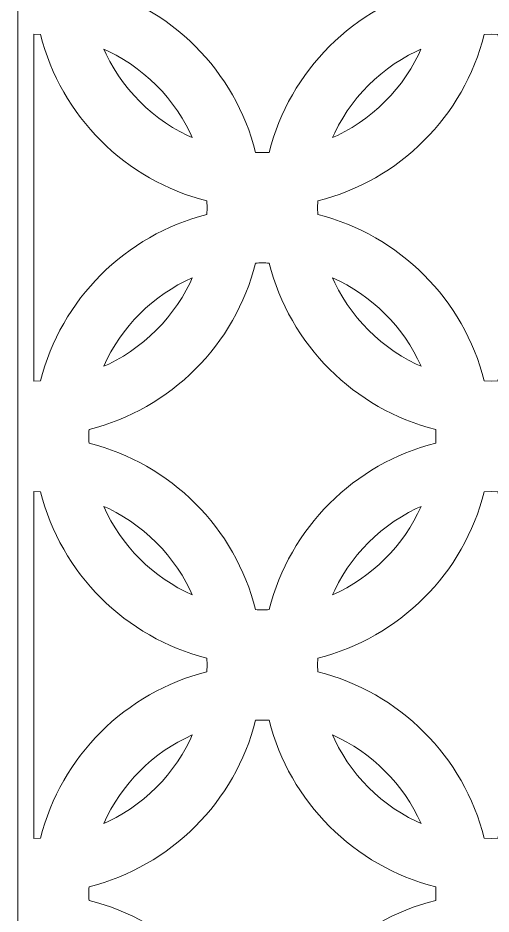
# Model space of a CAD drawing. Header units: centimetres. Extents: x -9.7 to 6.3, y -13.3 to 13.9.
# Drawn here: x -1.1 to 2.6, y 1.02 to 8.03 of the extents above; entities that cross this region are included whole.
import ezdxf

# ---------------------------------------------------------------- set-up
doc = ezdxf.new("R2010")
doc.units = ezdxf.units.CM
doc.header["$MEASUREMENT"] = 0
doc.layers.add('layer 1', color=7, linetype='Continuous')

msp = doc.modelspace()

# ---------------------------------------------------------------- linework, layer by layer
at = {"layer": 'layer 1', "color": 242, "lineweight": 9}
for points, knots in [([(-1.09965, 13.85674), (-1.09965, 13.85674), (6.30363, 13.85674), (6.30363, 13.85674), (6.30363, 13.85674), (6.30363, 13.85674), (6.30363, -13.28858), (6.30363, -13.28858), (6.30363, -13.28858), (6.30363, -13.28858), (-1.09965, -13.28858), (-1.09965, -13.28858), (-1.09965, -13.28858), (-1.09965, -13.28858), (-1.09965, 13.85674), (-1.09965, 13.85674)], [0, 0, 0, 0, 0.2, 0.2, 0.2, 0.2, 0.4, 0.4, 0.4, 0.4, 0.6, 0.6, 0.6, 0.6, 1, 1, 1, 1]), ([(-0.5429, 8.2818), (0.09542, 8.12196), (0.59971, 7.61771), (0.75953, 6.97936), (0.75953, 6.97936), (0.75953, 6.97936), (0.81287, 6.978), (0.81287, 6.978), (0.81287, 6.978), (0.81287, 6.978), (0.86621, 6.97936), (0.86621, 6.97936), (0.86621, 6.97936), (1.02604, 7.61768), (1.53029, 8.12197), (2.16864, 8.28179), (2.16864, 8.28179), (2.16864, 8.28179), (2.16999, 8.33513), (2.16999, 8.33513), (2.16999, 8.33513), (2.16999, 8.33513), (2.16864, 8.38847), (2.16864, 8.38847), (2.16864, 8.38847), (1.53029, 8.54829), (1.02604, 9.05258), (0.86621, 9.6909), (0.86621, 9.6909), (0.86621, 9.6909), (0.81287, 9.69226), (0.81287, 9.69226), (0.81287, 9.69226), (0.81287, 9.69226), (0.75953, 9.6909), (0.75953, 9.6909), (0.75953, 9.6909), (0.59971, 9.05255), (0.09542, 8.5483), (-0.5429, 8.38847), (-0.5429, 8.38847), (-0.5429, 8.38847), (-0.54426, 8.33513), (-0.54426, 8.33513), (-0.54426, 8.33513), (-0.54426, 8.33513), (-0.5429, 8.2818), (-0.5429, 8.2818)], [0, 0, 0, 0, 0.0769231, 0.0769231, 0.0769231, 0.0769231, 0.1538462, 0.1538462, 0.1538462, 0.1538462, 0.2307692, 0.2307692, 0.2307692, 0.2307692, 0.3076923, 0.3076923, 0.3076923, 0.3076923, 0.3846154, 0.3846154, 0.3846154, 0.3846154, 0.4615385, 0.4615385, 0.4615385, 0.4615385, 0.5384615, 0.5384615, 0.5384615, 0.5384615, 0.6153846, 0.6153846, 0.6153846, 0.6153846, 0.6923077, 0.6923077, 0.6923077, 0.6923077, 0.7692308, 0.7692308, 0.7692308, 0.7692308, 0.8461538, 0.8461538, 0.8461538, 0.8461538, 1, 1, 1, 1]), ([(-0.97626, 5.18888), (-0.97626, 5.18888), (-0.92292, 5.19024), (-0.92292, 5.19024), (-0.92292, 5.19024), (-0.76308, 5.82856), (-0.25883, 6.33285), (0.37951, 6.49267), (0.37951, 6.49267), (0.37951, 6.49267), (0.38087, 6.54601), (0.38087, 6.54601), (0.38087, 6.54601), (0.38087, 6.54601), (0.37951, 6.59935), (0.37951, 6.59935), (0.37951, 6.59935), (-0.25881, 6.75918), (-0.7631, 7.26343), (-0.92292, 7.90178), (-0.92292, 7.90178), (-0.92292, 7.90178), (-0.97626, 7.90314), (-0.97626, 7.90314), (-0.97626, 7.90314), (-0.97626, 7.90314), (-0.97626, 5.18888), (-0.97626, 5.18888)], [0, 0, 0, 0, 0.125, 0.125, 0.125, 0.125, 0.25, 0.25, 0.25, 0.25, 0.375, 0.375, 0.375, 0.375, 0.5, 0.5, 0.5, 0.5, 0.625, 0.625, 0.625, 0.625, 0.75, 0.75, 0.75, 0.75, 1, 1, 1, 1]), ([(2.60199, 5.18888), (2.60199, 5.18888), (2.65533, 5.19024), (2.65533, 5.19024), (2.65533, 5.19024), (2.81515, 5.82859), (3.31944, 6.33283), (3.95776, 6.49267), (3.95776, 6.49267), (3.95776, 6.49267), (3.95912, 6.54601), (3.95912, 6.54601), (3.95912, 6.54601), (3.95912, 6.54601), (3.95776, 6.59935), (3.95776, 6.59935), (3.95776, 6.59935), (3.31941, 6.75917), (2.81516, 7.26346), (2.65533, 7.90178), (2.65533, 7.90178), (2.65533, 7.90178), (2.60199, 7.90314), (2.60199, 7.90314), (2.60199, 7.90314), (2.60199, 7.90314), (2.54866, 7.90178), (2.54866, 7.90178), (2.54866, 7.90178), (2.38884, 7.26343), (1.88455, 6.75918), (1.24622, 6.59934), (1.24622, 6.59934), (1.24622, 6.59934), (1.24486, 6.54601), (1.24486, 6.54601), (1.24486, 6.54601), (1.24486, 6.54601), (1.24622, 6.49267), (1.24622, 6.49267), (1.24622, 6.49267), (1.88457, 6.33285), (2.38882, 5.82856), (2.54866, 5.19024), (2.54866, 5.19024), (2.54866, 5.19024), (2.60199, 5.18888), (2.60199, 5.18888)], [0, 0, 0, 0, 0.0769231, 0.0769231, 0.0769231, 0.0769231, 0.1538462, 0.1538462, 0.1538462, 0.1538462, 0.2307692, 0.2307692, 0.2307692, 0.2307692, 0.3076923, 0.3076923, 0.3076923, 0.3076923, 0.3846154, 0.3846154, 0.3846154, 0.3846154, 0.4615385, 0.4615385, 0.4615385, 0.4615385, 0.5384615, 0.5384615, 0.5384615, 0.5384615, 0.6153846, 0.6153846, 0.6153846, 0.6153846, 0.6923077, 0.6923077, 0.6923077, 0.6923077, 0.7692308, 0.7692308, 0.7692308, 0.7692308, 0.8461538, 0.8461538, 0.8461538, 0.8461538, 1, 1, 1, 1]), ([(-0.42757, 7.78645), (-0.42757, 7.78645), (-0.38965, 7.76926), (-0.38965, 7.76926), (-0.38965, 7.76926), (-0.38965, 7.76926), (-0.33118, 7.73924), (-0.33118, 7.73924), (-0.33118, 7.73924), (-0.33118, 7.73924), (-0.27432, 7.70649), (-0.27432, 7.70649), (-0.27432, 7.70649), (-0.27432, 7.70649), (-0.21917, 7.67107), (-0.21917, 7.67107), (-0.21917, 7.67107), (-0.21917, 7.67107), (-0.16583, 7.6331), (-0.16583, 7.6331), (-0.16583, 7.6331), (-0.16583, 7.6331), (-0.1144, 7.59264), (-0.1144, 7.59264), (-0.1144, 7.59264), (-0.1144, 7.59264), (-0.06496, 7.54979), (-0.06496, 7.54979), (-0.06496, 7.54979), (-0.06496, 7.54979), (-0.01762, 7.50465), (-0.01762, 7.50465), (-0.01762, 7.50465), (-0.01762, 7.50465), (0.02752, 7.45731), (0.02752, 7.45731), (0.02752, 7.45731), (0.02752, 7.45731), (0.07037, 7.40788), (0.07037, 7.40788), (0.07037, 7.40788), (0.07037, 7.40788), (0.11082, 7.35644), (0.11082, 7.35644), (0.11082, 7.35644), (0.11082, 7.35644), (0.1488, 7.3031), (0.1488, 7.3031), (0.1488, 7.3031), (0.1488, 7.3031), (0.18421, 7.24795), (0.18421, 7.24795), (0.18421, 7.24795), (0.18421, 7.24795), (0.21697, 7.19109), (0.21697, 7.19109), (0.21697, 7.19109), (0.21697, 7.19109), (0.24699, 7.13262), (0.24699, 7.13262), (0.24699, 7.13262), (0.24699, 7.13262), (0.26418, 7.09469), (0.26418, 7.09469), (0.26418, 7.09469), (0.26418, 7.09469), (0.22626, 7.11188), (0.22626, 7.11188), (0.22626, 7.11188), (0.22626, 7.11188), (0.16779, 7.1419), (0.16779, 7.1419), (0.16779, 7.1419), (0.16779, 7.1419), (0.11093, 7.17466), (0.11093, 7.17466), (0.11093, 7.17466), (0.11093, 7.17466), (0.05578, 7.21007), (0.05578, 7.21007), (0.05578, 7.21007), (0.05578, 7.21007), (0.00244, 7.24805), (0.00244, 7.24805), (0.00244, 7.24805), (0.00244, 7.24805), (-0.04899, 7.28851), (-0.04899, 7.28851), (-0.04899, 7.28851), (-0.04899, 7.28851), (-0.09843, 7.33135), (-0.09843, 7.33135), (-0.09843, 7.33135), (-0.09843, 7.33135), (-0.14577, 7.37649), (-0.14577, 7.37649), (-0.14577, 7.37649), (-0.14577, 7.37649), (-0.19091, 7.42383), (-0.19091, 7.42383), (-0.19091, 7.42383), (-0.19091, 7.42383), (-0.23376, 7.47327), (-0.23376, 7.47327), (-0.23376, 7.47327), (-0.23376, 7.47327), (-0.27421, 7.5247), (-0.27421, 7.5247), (-0.27421, 7.5247), (-0.27421, 7.5247), (-0.31219, 7.57804), (-0.31219, 7.57804), (-0.31219, 7.57804), (-0.31219, 7.57804), (-0.3476, 7.63319), (-0.3476, 7.63319), (-0.3476, 7.63319), (-0.3476, 7.63319), (-0.38036, 7.69005), (-0.38036, 7.69005), (-0.38036, 7.69005), (-0.38036, 7.69005), (-0.41038, 7.74852), (-0.41038, 7.74852), (-0.41038, 7.74852), (-0.41038, 7.74852), (-0.42757, 7.78645), (-0.42757, 7.78645)], [0, 0, 0, 0, 0.030303, 0.030303, 0.030303, 0.030303, 0.0606061, 0.0606061, 0.0606061, 0.0606061, 0.0909091, 0.0909091, 0.0909091, 0.0909091, 0.1212121, 0.1212121, 0.1212121, 0.1212121, 0.1515152, 0.1515152, 0.1515152, 0.1515152, 0.1818182, 0.1818182, 0.1818182, 0.1818182, 0.2121212, 0.2121212, 0.2121212, 0.2121212, 0.2424242, 0.2424242, 0.2424242, 0.2424242, 0.2727273, 0.2727273, 0.2727273, 0.2727273, 0.3030303, 0.3030303, 0.3030303, 0.3030303, 0.3333333, 0.3333333, 0.3333333, 0.3333333, 0.3636364, 0.3636364, 0.3636364, 0.3636364, 0.3939394, 0.3939394, 0.3939394, 0.3939394, 0.4242424, 0.4242424, 0.4242424, 0.4242424, 0.4545455, 0.4545455, 0.4545455, 0.4545455, 0.4848485, 0.4848485, 0.4848485, 0.4848485, 0.5151515, 0.5151515, 0.5151515, 0.5151515, 0.5454545, 0.5454545, 0.5454545, 0.5454545, 0.5757576, 0.5757576, 0.5757576, 0.5757576, 0.6060606, 0.6060606, 0.6060606, 0.6060606, 0.6363636, 0.6363636, 0.6363636, 0.6363636, 0.6666667, 0.6666667, 0.6666667, 0.6666667, 0.6969697, 0.6969697, 0.6969697, 0.6969697, 0.7272727, 0.7272727, 0.7272727, 0.7272727, 0.7575758, 0.7575758, 0.7575758, 0.7575758, 0.7878788, 0.7878788, 0.7878788, 0.7878788, 0.8181818, 0.8181818, 0.8181818, 0.8181818, 0.8484848, 0.8484848, 0.8484848, 0.8484848, 0.8787879, 0.8787879, 0.8787879, 0.8787879, 0.9090909, 0.9090909, 0.9090909, 0.9090909, 0.9393939, 0.9393939, 0.9393939, 0.9393939, 1, 1, 1, 1]), ([(2.05331, 7.78645), (2.05331, 7.78645), (2.01539, 7.76926), (2.01539, 7.76926), (2.01539, 7.76926), (2.01539, 7.76926), (1.95691, 7.73924), (1.95691, 7.73924), (1.95691, 7.73924), (1.95691, 7.73924), (1.90006, 7.70649), (1.90006, 7.70649), (1.90006, 7.70649), (1.90006, 7.70649), (1.84491, 7.67107), (1.84491, 7.67107), (1.84491, 7.67107), (1.84491, 7.67107), (1.79157, 7.6331), (1.79157, 7.6331), (1.79157, 7.6331), (1.79157, 7.6331), (1.74013, 7.59264), (1.74013, 7.59264), (1.74013, 7.59264), (1.74013, 7.59264), (1.69069, 7.54979), (1.69069, 7.54979), (1.69069, 7.54979), (1.69069, 7.54979), (1.64335, 7.50465), (1.64335, 7.50465), (1.64335, 7.50465), (1.64335, 7.50465), (1.59821, 7.45731), (1.59821, 7.45731), (1.59821, 7.45731), (1.59821, 7.45731), (1.55537, 7.40788), (1.55537, 7.40788), (1.55537, 7.40788), (1.55537, 7.40788), (1.51491, 7.35644), (1.51491, 7.35644), (1.51491, 7.35644), (1.51491, 7.35644), (1.47693, 7.3031), (1.47693, 7.3031), (1.47693, 7.3031), (1.47693, 7.3031), (1.44152, 7.24795), (1.44152, 7.24795), (1.44152, 7.24795), (1.44152, 7.24795), (1.40876, 7.19109), (1.40876, 7.19109), (1.40876, 7.19109), (1.40876, 7.19109), (1.37874, 7.13262), (1.37874, 7.13262), (1.37874, 7.13262), (1.37874, 7.13262), (1.36155, 7.09469), (1.36155, 7.09469), (1.36155, 7.09469), (1.36155, 7.09469), (1.39948, 7.11188), (1.39948, 7.11188), (1.39948, 7.11188), (1.39948, 7.11188), (1.45795, 7.1419), (1.45795, 7.1419), (1.45795, 7.1419), (1.45795, 7.1419), (1.51481, 7.17466), (1.51481, 7.17466), (1.51481, 7.17466), (1.51481, 7.17466), (1.56995, 7.21007), (1.56995, 7.21007), (1.56995, 7.21007), (1.56995, 7.21007), (1.6233, 7.24805), (1.6233, 7.24805), (1.6233, 7.24805), (1.6233, 7.24805), (1.67473, 7.2885), (1.67473, 7.2885), (1.67473, 7.2885), (1.67473, 7.2885), (1.72416, 7.33135), (1.72416, 7.33135), (1.72416, 7.33135), (1.72416, 7.33135), (1.7715, 7.37649), (1.7715, 7.37649), (1.7715, 7.37649), (1.7715, 7.37649), (1.81665, 7.42384), (1.81665, 7.42384), (1.81665, 7.42384), (1.81665, 7.42384), (1.8595, 7.47327), (1.8595, 7.47327), (1.8595, 7.47327), (1.8595, 7.47327), (1.89995, 7.5247), (1.89995, 7.5247), (1.89995, 7.5247), (1.89995, 7.5247), (1.93793, 7.57804), (1.93793, 7.57804), (1.93793, 7.57804), (1.93793, 7.57804), (1.97334, 7.63319), (1.97334, 7.63319), (1.97334, 7.63319), (1.97334, 7.63319), (2.0061, 7.69005), (2.0061, 7.69005), (2.0061, 7.69005), (2.0061, 7.69005), (2.03611, 7.74852), (2.03611, 7.74852), (2.03611, 7.74852), (2.03611, 7.74852), (2.05331, 7.78645), (2.05331, 7.78645)], [0, 0, 0, 0, 0.030303, 0.030303, 0.030303, 0.030303, 0.0606061, 0.0606061, 0.0606061, 0.0606061, 0.0909091, 0.0909091, 0.0909091, 0.0909091, 0.1212121, 0.1212121, 0.1212121, 0.1212121, 0.1515152, 0.1515152, 0.1515152, 0.1515152, 0.1818182, 0.1818182, 0.1818182, 0.1818182, 0.2121212, 0.2121212, 0.2121212, 0.2121212, 0.2424242, 0.2424242, 0.2424242, 0.2424242, 0.2727273, 0.2727273, 0.2727273, 0.2727273, 0.3030303, 0.3030303, 0.3030303, 0.3030303, 0.3333333, 0.3333333, 0.3333333, 0.3333333, 0.3636364, 0.3636364, 0.3636364, 0.3636364, 0.3939394, 0.3939394, 0.3939394, 0.3939394, 0.4242424, 0.4242424, 0.4242424, 0.4242424, 0.4545455, 0.4545455, 0.4545455, 0.4545455, 0.4848485, 0.4848485, 0.4848485, 0.4848485, 0.5151515, 0.5151515, 0.5151515, 0.5151515, 0.5454545, 0.5454545, 0.5454545, 0.5454545, 0.5757576, 0.5757576, 0.5757576, 0.5757576, 0.6060606, 0.6060606, 0.6060606, 0.6060606, 0.6363636, 0.6363636, 0.6363636, 0.6363636, 0.6666667, 0.6666667, 0.6666667, 0.6666667, 0.6969697, 0.6969697, 0.6969697, 0.6969697, 0.7272727, 0.7272727, 0.7272727, 0.7272727, 0.7575758, 0.7575758, 0.7575758, 0.7575758, 0.7878788, 0.7878788, 0.7878788, 0.7878788, 0.8181818, 0.8181818, 0.8181818, 0.8181818, 0.8484848, 0.8484848, 0.8484848, 0.8484848, 0.8787879, 0.8787879, 0.8787879, 0.8787879, 0.9090909, 0.9090909, 0.9090909, 0.9090909, 0.9393939, 0.9393939, 0.9393939, 0.9393939, 1, 1, 1, 1]), ([(0.75962, 3.40077), (0.59986, 4.03939), (0.09535, 4.54387), (-0.54325, 4.70363), (-0.54325, 4.70363), (-0.54394, 4.72131), (-0.5444, 4.73905), (-0.5444, 4.75689), (-0.5444, 4.75689), (-0.5444, 4.77473), (-0.54394, 4.79246), (-0.54325, 4.81013), (-0.54325, 4.81013), (0.09535, 4.9699), (0.59986, 5.47438), (0.75962, 6.11301), (0.75962, 6.11301), (0.77729, 6.1137), (0.79503, 6.11416), (0.81287, 6.11416), (0.81287, 6.11416), (0.83071, 6.11416), (0.84844, 6.1137), (0.86612, 6.11301), (0.86612, 6.11301), (1.02587, 5.47438), (1.53039, 4.9699), (2.16899, 4.81013), (2.16899, 4.81013), (2.16968, 4.79246), (2.17013, 4.77473), (2.17013, 4.75689), (2.17013, 4.75689), (2.17013, 4.73905), (2.16968, 4.72131), (2.16899, 4.70363), (2.16899, 4.70363), (1.53039, 4.54387), (1.02588, 4.03939), (0.86612, 3.40077), (0.86612, 3.40077), (0.84844, 3.40008), (0.83071, 3.39962), (0.81287, 3.39962), (0.81287, 3.39962), (0.79503, 3.39962), (0.77729, 3.40008), (0.75962, 3.40077)], [0, 0, 0, 0, 0.0769231, 0.0769231, 0.0769231, 0.0769231, 0.1538462, 0.1538462, 0.1538462, 0.1538462, 0.2307692, 0.2307692, 0.2307692, 0.2307692, 0.3076923, 0.3076923, 0.3076923, 0.3076923, 0.3846154, 0.3846154, 0.3846154, 0.3846154, 0.4615385, 0.4615385, 0.4615385, 0.4615385, 0.5384615, 0.5384615, 0.5384615, 0.5384615, 0.6153846, 0.6153846, 0.6153846, 0.6153846, 0.6923077, 0.6923077, 0.6923077, 0.6923077, 0.7692308, 0.7692308, 0.7692308, 0.7692308, 0.8461538, 0.8461538, 0.8461538, 0.8461538, 1, 1, 1, 1]), ([(0.2645, 5.99803), (0.2645, 5.99803), (0.24699, 5.95941), (0.24699, 5.95941), (0.24699, 5.95941), (0.24699, 5.95941), (0.21697, 5.90093), (0.21697, 5.90093), (0.21697, 5.90093), (0.21697, 5.90093), (0.18421, 5.84408), (0.18421, 5.84408), (0.18421, 5.84408), (0.18421, 5.84408), (0.1488, 5.78893), (0.1488, 5.78893), (0.1488, 5.78893), (0.1488, 5.78893), (0.11082, 5.73559), (0.11082, 5.73559), (0.11082, 5.73559), (0.11082, 5.73559), (0.07036, 5.68415), (0.07036, 5.68415), (0.07036, 5.68415), (0.07036, 5.68415), (0.02752, 5.63471), (0.02752, 5.63471), (0.02752, 5.63471), (0.02752, 5.63471), (-0.01762, 5.58737), (-0.01762, 5.58737), (-0.01762, 5.58737), (-0.01762, 5.58737), (-0.06496, 5.54224), (-0.06496, 5.54224), (-0.06496, 5.54224), (-0.06496, 5.54224), (-0.11439, 5.49939), (-0.11439, 5.49939), (-0.11439, 5.49939), (-0.11439, 5.49939), (-0.16583, 5.45893), (-0.16583, 5.45893), (-0.16583, 5.45893), (-0.16583, 5.45893), (-0.21917, 5.42095), (-0.21917, 5.42095), (-0.21917, 5.42095), (-0.21917, 5.42095), (-0.27432, 5.38554), (-0.27432, 5.38554), (-0.27432, 5.38554), (-0.27432, 5.38554), (-0.33118, 5.35278), (-0.33118, 5.35278), (-0.33118, 5.35278), (-0.33118, 5.35278), (-0.38966, 5.32276), (-0.38966, 5.32276), (-0.38966, 5.32276), (-0.38966, 5.32276), (-0.42827, 5.30526), (-0.42827, 5.30526), (-0.42827, 5.30526), (-0.2915, 5.61311), (-0.04335, 5.86125), (0.2645, 5.99803)], [0, 0, 0, 0, 0.0555556, 0.0555556, 0.0555556, 0.0555556, 0.1111111, 0.1111111, 0.1111111, 0.1111111, 0.1666667, 0.1666667, 0.1666667, 0.1666667, 0.2222222, 0.2222222, 0.2222222, 0.2222222, 0.2777778, 0.2777778, 0.2777778, 0.2777778, 0.3333333, 0.3333333, 0.3333333, 0.3333333, 0.3888889, 0.3888889, 0.3888889, 0.3888889, 0.4444444, 0.4444444, 0.4444444, 0.4444444, 0.5, 0.5, 0.5, 0.5, 0.5555556, 0.5555556, 0.5555556, 0.5555556, 0.6111111, 0.6111111, 0.6111111, 0.6111111, 0.6666667, 0.6666667, 0.6666667, 0.6666667, 0.7222222, 0.7222222, 0.7222222, 0.7222222, 0.7777778, 0.7777778, 0.7777778, 0.7777778, 0.8333333, 0.8333333, 0.8333333, 0.8333333, 0.8888889, 0.8888889, 0.8888889, 0.8888889, 1, 1, 1, 1]), ([(1.36124, 5.99803), (1.36124, 5.99803), (1.37874, 5.95941), (1.37874, 5.95941), (1.37874, 5.95941), (1.37874, 5.95941), (1.40876, 5.90093), (1.40876, 5.90093), (1.40876, 5.90093), (1.40876, 5.90093), (1.44152, 5.84408), (1.44152, 5.84408), (1.44152, 5.84408), (1.44152, 5.84408), (1.47693, 5.78893), (1.47693, 5.78893), (1.47693, 5.78893), (1.47693, 5.78893), (1.51491, 5.73559), (1.51491, 5.73559), (1.51491, 5.73559), (1.51491, 5.73559), (1.55537, 5.68415), (1.55537, 5.68415), (1.55537, 5.68415), (1.55537, 5.68415), (1.59822, 5.63471), (1.59822, 5.63471), (1.59822, 5.63471), (1.59822, 5.63471), (1.64335, 5.58737), (1.64335, 5.58737), (1.64335, 5.58737), (1.64335, 5.58737), (1.69069, 5.54224), (1.69069, 5.54224), (1.69069, 5.54224), (1.69069, 5.54224), (1.74013, 5.49939), (1.74013, 5.49939), (1.74013, 5.49939), (1.74013, 5.49939), (1.79157, 5.45893), (1.79157, 5.45893), (1.79157, 5.45893), (1.79157, 5.45893), (1.84491, 5.42095), (1.84491, 5.42095), (1.84491, 5.42095), (1.84491, 5.42095), (1.90005, 5.38554), (1.90005, 5.38554), (1.90005, 5.38554), (1.90005, 5.38554), (1.95691, 5.35278), (1.95691, 5.35278), (1.95691, 5.35278), (1.95691, 5.35278), (2.01539, 5.32276), (2.01539, 5.32276), (2.01539, 5.32276), (2.01539, 5.32276), (2.05401, 5.30526), (2.05401, 5.30526), (2.05401, 5.30526), (1.91724, 5.61311), (1.66908, 5.86126), (1.36124, 5.99803)], [0, 0, 0, 0, 0.0555556, 0.0555556, 0.0555556, 0.0555556, 0.1111111, 0.1111111, 0.1111111, 0.1111111, 0.1666667, 0.1666667, 0.1666667, 0.1666667, 0.2222222, 0.2222222, 0.2222222, 0.2222222, 0.2777778, 0.2777778, 0.2777778, 0.2777778, 0.3333333, 0.3333333, 0.3333333, 0.3333333, 0.3888889, 0.3888889, 0.3888889, 0.3888889, 0.4444444, 0.4444444, 0.4444444, 0.4444444, 0.5, 0.5, 0.5, 0.5, 0.5555556, 0.5555556, 0.5555556, 0.5555556, 0.6111111, 0.6111111, 0.6111111, 0.6111111, 0.6666667, 0.6666667, 0.6666667, 0.6666667, 0.7222222, 0.7222222, 0.7222222, 0.7222222, 0.7777778, 0.7777778, 0.7777778, 0.7777778, 0.8333333, 0.8333333, 0.8333333, 0.8333333, 0.8888889, 0.8888889, 0.8888889, 0.8888889, 1, 1, 1, 1]), ([(-0.97626, 1.61064), (-0.97626, 1.61064), (-0.92292, 1.61199), (-0.92292, 1.61199), (-0.92292, 1.61199), (-0.76309, 2.25034), (-0.25881, 2.75459), (0.37951, 2.91442), (0.37951, 2.91442), (0.37951, 2.91442), (0.38087, 2.96776), (0.38087, 2.96776), (0.38087, 2.96776), (0.38087, 2.96776), (0.37951, 3.0211), (0.37951, 3.0211), (0.37951, 3.0211), (-0.25883, 3.18093), (-0.76308, 3.68521), (-0.92292, 4.32353), (-0.92292, 4.32353), (-0.92292, 4.32353), (-0.97626, 4.32489), (-0.97626, 4.32489), (-0.97626, 4.32489), (-0.97626, 4.32489), (-0.97626, 1.61064), (-0.97626, 1.61064)], [0, 0, 0, 0, 0.125, 0.125, 0.125, 0.125, 0.25, 0.25, 0.25, 0.25, 0.375, 0.375, 0.375, 0.375, 0.5, 0.5, 0.5, 0.5, 0.625, 0.625, 0.625, 0.625, 0.75, 0.75, 0.75, 0.75, 1, 1, 1, 1]), ([(1.24622, 2.91443), (1.88454, 2.75459), (2.38883, 2.25034), (2.54866, 1.61199), (2.54866, 1.61199), (2.54866, 1.61199), (2.60199, 1.61064), (2.60199, 1.61064), (2.60199, 1.61064), (2.60199, 1.61064), (2.65533, 1.61199), (2.65533, 1.61199), (2.65533, 1.61199), (2.81516, 2.25031), (3.31941, 2.7546), (3.95776, 2.91442), (3.95776, 2.91442), (3.95776, 2.91442), (3.95912, 2.96776), (3.95912, 2.96776), (3.95912, 2.96776), (3.95912, 2.96776), (3.95776, 3.0211), (3.95776, 3.0211), (3.95776, 3.0211), (3.31944, 3.18093), (2.81515, 3.68519), (2.65533, 4.32353), (2.65533, 4.32353), (2.65533, 4.32353), (2.60199, 4.32489), (2.60199, 4.32489), (2.60199, 4.32489), (2.60199, 4.32489), (2.54866, 4.32353), (2.54866, 4.32353), (2.54866, 4.32353), (2.38882, 3.68521), (1.88457, 3.18092), (1.24622, 3.0211), (1.24622, 3.0211), (1.24622, 3.0211), (1.24486, 2.96776), (1.24486, 2.96776), (1.24486, 2.96776), (1.24486, 2.96776), (1.24622, 2.91443), (1.24622, 2.91443)], [0, 0, 0, 0, 0.0769231, 0.0769231, 0.0769231, 0.0769231, 0.1538462, 0.1538462, 0.1538462, 0.1538462, 0.2307692, 0.2307692, 0.2307692, 0.2307692, 0.3076923, 0.3076923, 0.3076923, 0.3076923, 0.3846154, 0.3846154, 0.3846154, 0.3846154, 0.4615385, 0.4615385, 0.4615385, 0.4615385, 0.5384615, 0.5384615, 0.5384615, 0.5384615, 0.6153846, 0.6153846, 0.6153846, 0.6153846, 0.6923077, 0.6923077, 0.6923077, 0.6923077, 0.7692308, 0.7692308, 0.7692308, 0.7692308, 0.8461538, 0.8461538, 0.8461538, 0.8461538, 1, 1, 1, 1]), ([(0.2645, 3.51575), (0.2645, 3.51575), (0.24699, 3.55436), (0.24699, 3.55436), (0.24699, 3.55436), (0.24699, 3.55436), (0.21697, 3.61284), (0.21697, 3.61284), (0.21697, 3.61284), (0.21697, 3.61284), (0.18421, 3.6697), (0.18421, 3.6697), (0.18421, 3.6697), (0.18421, 3.6697), (0.1488, 3.72485), (0.1488, 3.72485), (0.1488, 3.72485), (0.1488, 3.72485), (0.11082, 3.77819), (0.11082, 3.77819), (0.11082, 3.77819), (0.11082, 3.77819), (0.07036, 3.82963), (0.07036, 3.82963), (0.07036, 3.82963), (0.07036, 3.82963), (0.02752, 3.87906), (0.02752, 3.87906), (0.02752, 3.87906), (0.02752, 3.87906), (-0.01762, 3.9264), (-0.01762, 3.9264), (-0.01762, 3.9264), (-0.01762, 3.9264), (-0.06496, 3.97154), (-0.06496, 3.97154), (-0.06496, 3.97154), (-0.06496, 3.97154), (-0.11439, 4.01438), (-0.11439, 4.01438), (-0.11439, 4.01438), (-0.11439, 4.01438), (-0.16583, 4.05484), (-0.16583, 4.05484), (-0.16583, 4.05484), (-0.16583, 4.05484), (-0.21917, 4.09282), (-0.21917, 4.09282), (-0.21917, 4.09282), (-0.21917, 4.09282), (-0.27432, 4.12823), (-0.27432, 4.12823), (-0.27432, 4.12823), (-0.27432, 4.12823), (-0.33118, 4.16099), (-0.33118, 4.16099), (-0.33118, 4.16099), (-0.33118, 4.16099), (-0.38966, 4.19101), (-0.38966, 4.19101), (-0.38966, 4.19101), (-0.38966, 4.19101), (-0.42827, 4.20852), (-0.42827, 4.20852), (-0.42827, 4.20852), (-0.2915, 3.90066), (-0.04335, 3.65252), (0.2645, 3.51575)], [0, 0, 0, 0, 0.0555556, 0.0555556, 0.0555556, 0.0555556, 0.1111111, 0.1111111, 0.1111111, 0.1111111, 0.1666667, 0.1666667, 0.1666667, 0.1666667, 0.2222222, 0.2222222, 0.2222222, 0.2222222, 0.2777778, 0.2777778, 0.2777778, 0.2777778, 0.3333333, 0.3333333, 0.3333333, 0.3333333, 0.3888889, 0.3888889, 0.3888889, 0.3888889, 0.4444444, 0.4444444, 0.4444444, 0.4444444, 0.5, 0.5, 0.5, 0.5, 0.5555556, 0.5555556, 0.5555556, 0.5555556, 0.6111111, 0.6111111, 0.6111111, 0.6111111, 0.6666667, 0.6666667, 0.6666667, 0.6666667, 0.7222222, 0.7222222, 0.7222222, 0.7222222, 0.7777778, 0.7777778, 0.7777778, 0.7777778, 0.8333333, 0.8333333, 0.8333333, 0.8333333, 0.8888889, 0.8888889, 0.8888889, 0.8888889, 1, 1, 1, 1]), ([(1.36124, 3.51575), (1.36124, 3.51575), (1.37874, 3.55436), (1.37874, 3.55436), (1.37874, 3.55436), (1.37874, 3.55436), (1.40876, 3.61284), (1.40876, 3.61284), (1.40876, 3.61284), (1.40876, 3.61284), (1.44152, 3.6697), (1.44152, 3.6697), (1.44152, 3.6697), (1.44152, 3.6697), (1.47693, 3.72485), (1.47693, 3.72485), (1.47693, 3.72485), (1.47693, 3.72485), (1.51491, 3.77819), (1.51491, 3.77819), (1.51491, 3.77819), (1.51491, 3.77819), (1.55537, 3.82963), (1.55537, 3.82963), (1.55537, 3.82963), (1.55537, 3.82963), (1.59822, 3.87906), (1.59822, 3.87906), (1.59822, 3.87906), (1.59822, 3.87906), (1.64335, 3.9264), (1.64335, 3.9264), (1.64335, 3.9264), (1.64335, 3.9264), (1.69069, 3.97154), (1.69069, 3.97154), (1.69069, 3.97154), (1.69069, 3.97154), (1.74013, 4.01438), (1.74013, 4.01438), (1.74013, 4.01438), (1.74013, 4.01438), (1.79157, 4.05484), (1.79157, 4.05484), (1.79157, 4.05484), (1.79157, 4.05484), (1.84491, 4.09282), (1.84491, 4.09282), (1.84491, 4.09282), (1.84491, 4.09282), (1.90005, 4.12823), (1.90005, 4.12823), (1.90005, 4.12823), (1.90005, 4.12823), (1.95691, 4.16099), (1.95691, 4.16099), (1.95691, 4.16099), (1.95691, 4.16099), (2.01539, 4.19101), (2.01539, 4.19101), (2.01539, 4.19101), (2.01539, 4.19101), (2.05401, 4.20852), (2.05401, 4.20852), (2.05401, 4.20852), (1.91724, 3.90066), (1.66909, 3.65252), (1.36124, 3.51575)], [0, 0, 0, 0, 0.0555556, 0.0555556, 0.0555556, 0.0555556, 0.1111111, 0.1111111, 0.1111111, 0.1111111, 0.1666667, 0.1666667, 0.1666667, 0.1666667, 0.2222222, 0.2222222, 0.2222222, 0.2222222, 0.2777778, 0.2777778, 0.2777778, 0.2777778, 0.3333333, 0.3333333, 0.3333333, 0.3333333, 0.3888889, 0.3888889, 0.3888889, 0.3888889, 0.4444444, 0.4444444, 0.4444444, 0.4444444, 0.5, 0.5, 0.5, 0.5, 0.5555556, 0.5555556, 0.5555556, 0.5555556, 0.6111111, 0.6111111, 0.6111111, 0.6111111, 0.6666667, 0.6666667, 0.6666667, 0.6666667, 0.7222222, 0.7222222, 0.7222222, 0.7222222, 0.7777778, 0.7777778, 0.7777778, 0.7777778, 0.8333333, 0.8333333, 0.8333333, 0.8333333, 0.8888889, 0.8888889, 0.8888889, 0.8888889, 1, 1, 1, 1]), ([(0.75962, -0.17748), (0.59986, 0.46115), (0.09535, 0.96562), (-0.54325, 1.12539), (-0.54325, 1.12539), (-0.54394, 1.14307), (-0.5444, 1.1608), (-0.5444, 1.17864), (-0.5444, 1.17864), (-0.5444, 1.19648), (-0.54394, 1.21421), (-0.54325, 1.23189), (-0.54325, 1.23189), (0.09538, 1.39164), (0.59985, 1.89615), (0.75962, 2.53476), (0.75962, 2.53476), (0.77729, 2.53545), (0.79503, 2.53591), (0.81287, 2.53591), (0.81287, 2.53591), (0.83071, 2.53591), (0.84844, 2.53545), (0.86612, 2.53476), (0.86612, 2.53476), (1.02587, 1.89613), (1.53039, 1.39165), (2.16899, 1.23189), (2.16899, 1.23189), (2.16968, 1.21421), (2.17013, 1.19648), (2.17013, 1.17864), (2.17013, 1.17864), (2.17013, 1.1608), (2.16968, 1.14307), (2.16899, 1.12539), (2.16899, 1.12539), (1.53039, 0.96562), (1.02587, 0.46115), (0.86612, -0.17748), (0.86612, -0.17748), (0.84844, -0.17817), (0.83071, -0.17862), (0.81287, -0.17862), (0.81287, -0.17862), (0.79503, -0.17862), (0.7773, -0.17817), (0.75962, -0.17748)], [0, 0, 0, 0, 0.0769231, 0.0769231, 0.0769231, 0.0769231, 0.1538462, 0.1538462, 0.1538462, 0.1538462, 0.2307692, 0.2307692, 0.2307692, 0.2307692, 0.3076923, 0.3076923, 0.3076923, 0.3076923, 0.3846154, 0.3846154, 0.3846154, 0.3846154, 0.4615385, 0.4615385, 0.4615385, 0.4615385, 0.5384615, 0.5384615, 0.5384615, 0.5384615, 0.6153846, 0.6153846, 0.6153846, 0.6153846, 0.6923077, 0.6923077, 0.6923077, 0.6923077, 0.7692308, 0.7692308, 0.7692308, 0.7692308, 0.8461538, 0.8461538, 0.8461538, 0.8461538, 1, 1, 1, 1]), ([(-0.42827, 1.72701), (-0.2915, 2.03485), (-0.04336, 2.28301), (0.2645, 2.41978), (0.2645, 2.41978), (0.2645, 2.41978), (0.24699, 2.38116), (0.24699, 2.38116), (0.24699, 2.38116), (0.24699, 2.38116), (0.21697, 2.32268), (0.21697, 2.32268), (0.21697, 2.32268), (0.21697, 2.32268), (0.18421, 2.26582), (0.18421, 2.26582), (0.18421, 2.26582), (0.18421, 2.26582), (0.1488, 2.21068), (0.1488, 2.21068), (0.1488, 2.21068), (0.1488, 2.21068), (0.11082, 2.15733), (0.11082, 2.15733), (0.11082, 2.15733), (0.11082, 2.15733), (0.07037, 2.1059), (0.07037, 2.1059), (0.07037, 2.1059), (0.07037, 2.1059), (0.02752, 2.05646), (0.02752, 2.05646), (0.02752, 2.05646), (0.02752, 2.05646), (-0.01762, 2.00913), (-0.01762, 2.00913), (-0.01762, 2.00913), (-0.01762, 2.00913), (-0.06496, 1.96398), (-0.06496, 1.96398), (-0.06496, 1.96398), (-0.06496, 1.96398), (-0.1144, 1.92114), (-0.1144, 1.92114), (-0.1144, 1.92114), (-0.1144, 1.92114), (-0.16583, 1.88068), (-0.16583, 1.88068), (-0.16583, 1.88068), (-0.16583, 1.88068), (-0.21917, 1.8427), (-0.21917, 1.8427), (-0.21917, 1.8427), (-0.21917, 1.8427), (-0.27432, 1.80729), (-0.27432, 1.80729), (-0.27432, 1.80729), (-0.27432, 1.80729), (-0.33118, 1.77453), (-0.33118, 1.77453), (-0.33118, 1.77453), (-0.33118, 1.77453), (-0.38965, 1.74451), (-0.38965, 1.74451), (-0.38965, 1.74451), (-0.38965, 1.74451), (-0.42827, 1.72701), (-0.42827, 1.72701)], [0, 0, 0, 0, 0.0555556, 0.0555556, 0.0555556, 0.0555556, 0.1111111, 0.1111111, 0.1111111, 0.1111111, 0.1666667, 0.1666667, 0.1666667, 0.1666667, 0.2222222, 0.2222222, 0.2222222, 0.2222222, 0.2777778, 0.2777778, 0.2777778, 0.2777778, 0.3333333, 0.3333333, 0.3333333, 0.3333333, 0.3888889, 0.3888889, 0.3888889, 0.3888889, 0.4444444, 0.4444444, 0.4444444, 0.4444444, 0.5, 0.5, 0.5, 0.5, 0.5555556, 0.5555556, 0.5555556, 0.5555556, 0.6111111, 0.6111111, 0.6111111, 0.6111111, 0.6666667, 0.6666667, 0.6666667, 0.6666667, 0.7222222, 0.7222222, 0.7222222, 0.7222222, 0.7777778, 0.7777778, 0.7777778, 0.7777778, 0.8333333, 0.8333333, 0.8333333, 0.8333333, 0.8888889, 0.8888889, 0.8888889, 0.8888889, 1, 1, 1, 1]), ([(1.36123, 2.41978), (1.66909, 2.28301), (1.91724, 2.03485), (2.05401, 1.727), (2.05401, 1.727), (2.05401, 1.727), (2.01539, 1.74451), (2.01539, 1.74451), (2.01539, 1.74451), (2.01539, 1.74451), (1.95691, 1.77453), (1.95691, 1.77453), (1.95691, 1.77453), (1.95691, 1.77453), (1.90006, 1.80729), (1.90006, 1.80729), (1.90006, 1.80729), (1.90006, 1.80729), (1.84491, 1.8427), (1.84491, 1.8427), (1.84491, 1.8427), (1.84491, 1.8427), (1.79157, 1.88068), (1.79157, 1.88068), (1.79157, 1.88068), (1.79157, 1.88068), (1.74013, 1.92114), (1.74013, 1.92114), (1.74013, 1.92114), (1.74013, 1.92114), (1.69069, 1.96398), (1.69069, 1.96398), (1.69069, 1.96398), (1.69069, 1.96398), (1.64335, 2.00913), (1.64335, 2.00913), (1.64335, 2.00913), (1.64335, 2.00913), (1.59821, 2.05646), (1.59821, 2.05646), (1.59821, 2.05646), (1.59821, 2.05646), (1.55537, 2.1059), (1.55537, 2.1059), (1.55537, 2.1059), (1.55537, 2.1059), (1.51491, 2.15733), (1.51491, 2.15733), (1.51491, 2.15733), (1.51491, 2.15733), (1.47693, 2.21068), (1.47693, 2.21068), (1.47693, 2.21068), (1.47693, 2.21068), (1.44152, 2.26582), (1.44152, 2.26582), (1.44152, 2.26582), (1.44152, 2.26582), (1.40876, 2.32268), (1.40876, 2.32268), (1.40876, 2.32268), (1.40876, 2.32268), (1.37874, 2.38116), (1.37874, 2.38116), (1.37874, 2.38116), (1.37874, 2.38116), (1.36123, 2.41978), (1.36123, 2.41978)], [0, 0, 0, 0, 0.0555556, 0.0555556, 0.0555556, 0.0555556, 0.1111111, 0.1111111, 0.1111111, 0.1111111, 0.1666667, 0.1666667, 0.1666667, 0.1666667, 0.2222222, 0.2222222, 0.2222222, 0.2222222, 0.2777778, 0.2777778, 0.2777778, 0.2777778, 0.3333333, 0.3333333, 0.3333333, 0.3333333, 0.3888889, 0.3888889, 0.3888889, 0.3888889, 0.4444444, 0.4444444, 0.4444444, 0.4444444, 0.5, 0.5, 0.5, 0.5, 0.5555556, 0.5555556, 0.5555556, 0.5555556, 0.6111111, 0.6111111, 0.6111111, 0.6111111, 0.6666667, 0.6666667, 0.6666667, 0.6666667, 0.7222222, 0.7222222, 0.7222222, 0.7222222, 0.7777778, 0.7777778, 0.7777778, 0.7777778, 0.8333333, 0.8333333, 0.8333333, 0.8333333, 0.8888889, 0.8888889, 0.8888889, 0.8888889, 1, 1, 1, 1])]:
    msp.add_open_spline(points, degree=3, knots=knots, dxfattribs=at)

doc.saveas('drawing.dxf')
